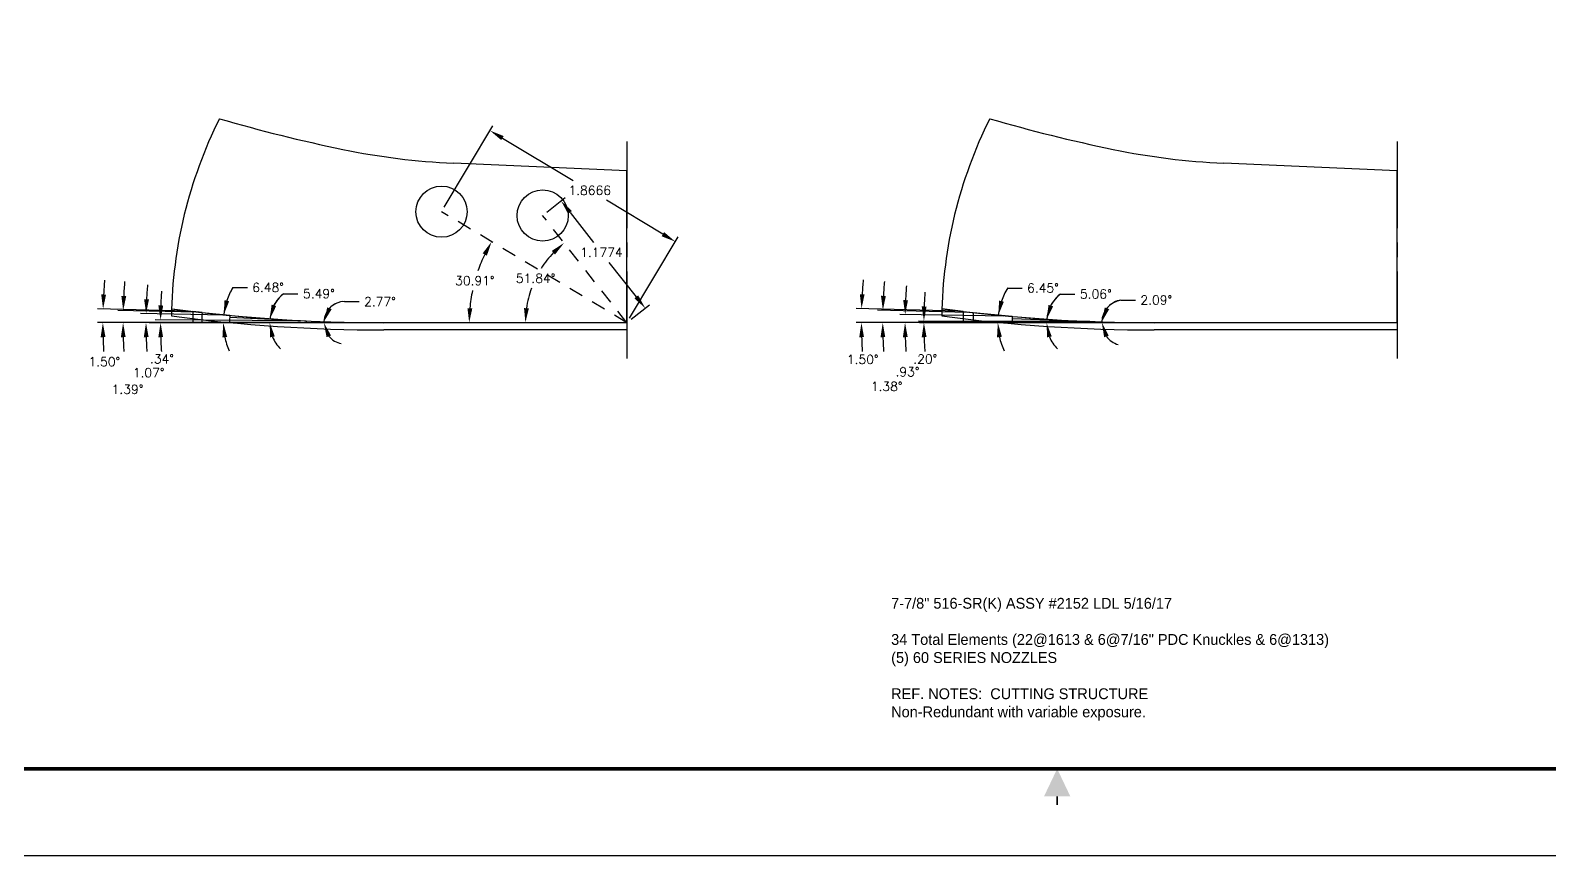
# Model space of a CAD drawing. Extents: x 86.1 to 137.7, y 40.9 to 65.7.
# Drawn here: x 110.26 to 123.39, y 40.86 to 47.99 of the extents above; entities that cross this region are included whole.
import ezdxf
from ezdxf.enums import TextEntityAlignment as Align

# ---------------------------------------------------------------- set-up
doc = ezdxf.new("R2010")
doc.units = 0
doc.header["$MEASUREMENT"] = 0
doc.header["$PDMODE"] = 3
doc.linetypes.add('CENTER2', pattern=[1.125, 0.75, -0.125, 0.125, -0.125])
doc.linetypes.add('HIDDEN2', pattern=[0.1875, 0.125, -0.0625])
doc.layers.get('0').update_dxf_attribs({"linetype": 'CONTINUOUS'})
doc.layers.get('Defpoints').update_dxf_attribs({"color": 10, "linetype": 'CONTINUOUS'})
doc.layers.add('Backups', color=7, linetype='CONTINUOUS', true_color=0xa88f73)
for name, color, linetype in [('CLine', 5, 'CENTER2'), ('Dim', 132, 'CONTINUOUS'), ('Text', 3, 'CONTINUOUS'), ('Title Block', 7, 'CONTINUOUS')]:
    doc.layers.add(name, color=color, linetype=linetype)
doc.styles.add('RomanS', font='romans')
doc.dimstyles.get("Standard").update_dxf_attribs({"dimtxt": 0.078125, "dimasz": 0.125, "dimexe": 0.046875, "dimexo": 0.046875, "dimgap": 0.046875, "dimtad": 0, "dimtih": 1, "dimtoh": 1, "dimdec": 4, "dimzin": 4, "dimdsep": 46, "dimtxsty": 'RomanS', "dimcen": 0.09375, "dimclre": 9, "dimazin": 1, "dimtfac": 1, "dimtdec": 4, "dimtofl": 0, "dimtmove": 0, "dimatfit": 1, "dimfxl": 1, "dimtolj": 1, "dimtzin": 0, "dimarcsym": 0})

# ---------------------------------------------------------------- blocks, each defined once
blk = doc.blocks.new('COT_cblock')
at = {"layer": 'Title Block', "color": 8}
blk.add_lwpolyline([(0, 0), (22, 0), (22, 17), (0, 17)], close=True, dxfattribs=at)
at = {"layer": 'Title Block', "const_width": 0.03}
blk.add_lwpolyline([(21.38, 16.25), (0.62, 16.25), (0.62, 0.75), (21.38, 0.75)], close=True, dxfattribs=at)
at = {"layer": 'Title Block', "const_width": 0.015}
blk.add_lwpolyline([(11, 0.438), (11, 0.513)], dxfattribs=at)
at = {"layer": 'Title Block'}
blk.add_solid([(10.887, 0.513), (11.113, 0.513), (11, 0.75)], dxfattribs=at)
at = {"layer": 'Title Block', "color": 1, "style": 'RomanS', "flags": 8}
for tag, p in [('FNAME', (0.37, 3.75)), ('REVDATE', (0.37, 2.25)), ('USER', (0.37, 0.75))]:
    blk.add_attdef(tag, text='', height=0.047, rotation=90, dxfattribs=at).set_placement(p, align=Align.BOTTOM_LEFT)
at = {"layer": 'Title Block', "color": 3, "style": 'RomanS', "flags": 8}
for tag, height, p in [('DRAWN', 0.11, (16.95, 1.984)), ('TITL1', 0.125, (19.587, 1.684)), ('TITL2', 0.094, (19.587, 1.514)), ('TITL3', 0.094, (19.587, 1.374))]:
    blk.add_attdef(tag, text='', height=height, dxfattribs=at).set_placement(p, align=Align.MIDDLE_CENTER)
for tag, p in [('DDATE', (16.606, 1.672)), ('CHECK', (16.606, 1.406)), ('MATRL', (16.606, 1.149)), ('PDATE', (16.606, 0.883)), ('SCALE', (18.146, 0.855)), ('SHEET', (20.255, 0.855))]:
    blk.add_attdef(tag, text='', height=0.094, dxfattribs=at).set_placement(p, align=Align.MIDDLE_LEFT)
for tag, p in [('FSCM#', (18.587, 1.121)), ('DWG#', (20.06, 1.121)), ('REV#', (21.22, 1.121))]:
    blk.add_attdef(tag, text='', height=0.094, dxfattribs=at).set_placement(p, align=Align.TOP_CENTER)
blk = doc.blocks.new('*D42')
at = {"layer": 'Defpoints', "color": 0, "linetype": 'ByBlock', "transparency": 16777216}
for p in [(117.945, 45.468), (118.744, 45.503), (119.463, 45.477), (119.52, 45.47), (119.973, 45.468)]:
    blk.add_point(p, dxfattribs=at)
at = {"layer": 'Dim', "color": 0, "linetype": 'ByBlock', "lineweight": -2, "transparency": 16777216}
blk.add_line((119.685, 45.663), (119.81, 45.663), dxfattribs=at)
at = {"layer": 'Dim', "color": 9, "linetype": 'ByBlock', "lineweight": -2, "transparency": 16777216}
blk.add_line((119.51, 45.475), (119.567, 45.473), dxfattribs=at)
at = {"layer": 'Dim', "color": 0, "linetype": 'ByBlock', "lineweight": -2, "transparency": 16777216}
for start, end in [(99.5341, 177.9054), (104.2405, 141.073), (216.8325, 253.6649)]:
    blk.add_arc((119.718, 45.468), 0.198, start, end, dxfattribs=at)
at = {"layer": 'Dim', "color": 0, "linetype": 'ByBlock', "transparency": 16777216}
for points in [[(119.584, 45.585), (119.545, 45.599), (119.52, 45.475)], [(119.54, 45.342), (119.58, 45.356), (119.52, 45.468)]]:
    blk.add_solid(points, dxfattribs=at)
at = {"layer": 'Dim', "color": 0, "linetype": 'ByBlock', "transparency": 16777216, "insert": (119.991, 45.663), "char_height": 0.0781, "attachment_point": 5, "style": 'RomanS'}
blk.add_mtext('\\A1;2.09°', dxfattribs=at)
blk = doc.blocks.new('*D43')
at = {"layer": 'Defpoints', "color": 0, "linetype": 'ByBlock', "transparency": 16777216}
for p in [(117.945, 45.468), (118.408, 45.552), (118.744, 45.522), (119.042, 45.477), (119.973, 45.468)]:
    blk.add_point(p, dxfattribs=at)
at = {"layer": 'Dim', "color": 0, "linetype": 'ByBlock', "lineweight": -2, "transparency": 16777216}
blk.add_line((119.162, 45.715), (119.287, 45.715), dxfattribs=at)
at = {"layer": 'Dim', "color": 9, "linetype": 'ByBlock', "lineweight": -2, "transparency": 16777216}
blk.add_line((118.791, 45.518), (119.09, 45.491), dxfattribs=at)
at = {"layer": 'Dim', "color": 0, "linetype": 'ByBlock', "lineweight": -2, "transparency": 16777216}
for start, end in [(128.2001, 174.9423), (129.1821, 152.0622), (202.8801, 225.7603)]:
    blk.add_arc((119.357, 45.468), 0.315, start, end, dxfattribs=at)
at = {"layer": 'Dim', "color": 0, "linetype": 'ByBlock', "transparency": 16777216}
for points in [[(119.099, 45.609), (119.059, 45.621), (119.043, 45.495)], [(119.047, 45.341), (119.087, 45.349), (119.042, 45.468)]]:
    blk.add_solid(points, dxfattribs=at)
at = {"layer": 'Dim', "color": 0, "linetype": 'ByBlock', "transparency": 16777216, "insert": (119.468, 45.715), "char_height": 0.0781, "attachment_point": 5, "style": 'RomanS'}
blk.add_mtext('\\A1;5.06°', dxfattribs=at)
blk = doc.blocks.new('*D44')
at = {"layer": 'Defpoints', "color": 0, "linetype": 'ByBlock', "transparency": 16777216}
for p in [(117.945, 45.468), (118.322, 45.565), (118.408, 45.556), (118.622, 45.489), (119.973, 45.468)]:
    blk.add_point(p, dxfattribs=at)
at = {"layer": 'Dim', "color": 0, "linetype": 'ByBlock', "lineweight": -2, "transparency": 16777216}
blk.add_line((118.707, 45.767), (118.832, 45.767), dxfattribs=at)
at = {"layer": 'Dim', "color": 9, "linetype": 'ByBlock', "lineweight": -2, "transparency": 16777216}
blk.add_line((118.455, 45.55), (118.671, 45.526), dxfattribs=at)
at = {"layer": 'Dim', "color": 0, "linetype": 'ByBlock', "lineweight": -2, "transparency": 16777216}
for start, end in [(148.0772, 173.5545), (148.2352, 160.8948), (192.6597, 205.3193)]:
    blk.add_arc((119.188, 45.468), 0.567, start, end, dxfattribs=at)
at = {"layer": 'Dim', "color": 0, "linetype": 'ByBlock', "transparency": 16777216}
for points in [[(118.673, 45.649), (118.632, 45.658), (118.625, 45.531)], [(118.614, 45.341), (118.656, 45.346), (118.621, 45.468)]]:
    blk.add_solid(points, dxfattribs=at)
at = {"layer": 'Dim', "color": 0, "linetype": 'ByBlock', "transparency": 16777216, "insert": (119.011, 45.767), "char_height": 0.0781, "attachment_point": 5, "style": 'RomanS'}
blk.add_mtext('\\A1;6.45°', dxfattribs=at)
blk = doc.blocks.new('*D45')
at = {"layer": 'Defpoints', "color": 0, "linetype": 'ByBlock', "transparency": 16777216}
for p in [(111.286, 45.468), (111.663, 45.565), (111.741, 45.557), (111.926, 45.49), (113.313, 45.468)]:
    blk.add_point(p, dxfattribs=at)
at = {"layer": 'Dim', "color": 0, "linetype": 'ByBlock', "lineweight": -2, "transparency": 16777216}
blk.add_line((112.009, 45.772), (112.134, 45.772), dxfattribs=at)
at = {"layer": 'Dim', "color": 9, "linetype": 'ByBlock', "lineweight": -2, "transparency": 16777216}
blk.add_line((111.788, 45.551), (111.976, 45.53), dxfattribs=at)
at = {"layer": 'Dim', "color": 0, "linetype": 'ByBlock', "lineweight": -2, "transparency": 16777216}
for start, end in [(149.4565, 173.5233), (149.5896, 161.5564), (191.9668, 203.9337)]:
    blk.add_arc((112.525, 45.468), 0.6, start, end, dxfattribs=at)
at = {"layer": 'Dim', "color": 0, "linetype": 'ByBlock', "transparency": 16777216}
for points in [[(111.976, 45.653), (111.936, 45.662), (111.929, 45.535)], [(111.918, 45.341), (111.959, 45.345), (111.925, 45.468)]]:
    blk.add_solid(points, dxfattribs=at)
at = {"layer": 'Dim', "color": 0, "linetype": 'ByBlock', "transparency": 16777216, "insert": (112.312, 45.772), "char_height": 0.0781, "attachment_point": 5, "style": 'RomanS'}
blk.add_mtext('\\A1;6.48°', dxfattribs=at)
blk = doc.blocks.new('*D46')
at = {"layer": 'Defpoints', "color": 0, "linetype": 'ByBlock', "transparency": 16777216}
for p in [(111.286, 45.468), (111.741, 45.554), (111.981, 45.531), (112.326, 45.478), (113.313, 45.468)]:
    blk.add_point(p, dxfattribs=at)
at = {"layer": 'Dim', "color": 0, "linetype": 'ByBlock', "lineweight": -2, "transparency": 16777216}
blk.add_line((112.446, 45.718), (112.571, 45.718), dxfattribs=at)
at = {"layer": 'Dim', "color": 9, "linetype": 'ByBlock', "lineweight": -2, "transparency": 16777216}
blk.add_line((112.027, 45.527), (112.374, 45.494), dxfattribs=at)
at = {"layer": 'Dim', "color": 0, "linetype": 'ByBlock', "lineweight": -2, "transparency": 16777216}
for start, end in [(128.506, 174.5125), (129.4421, 151.9773), (202.5352, 225.0704)]:
    blk.add_arc((112.646, 45.468), 0.32, start, end, dxfattribs=at)
at = {"layer": 'Dim', "color": 0, "linetype": 'ByBlock', "transparency": 16777216}
for points in [[(112.383, 45.612), (112.343, 45.624), (112.327, 45.498)], [(112.33, 45.341), (112.371, 45.349), (112.326, 45.468)]]:
    blk.add_solid(points, dxfattribs=at)
at = {"layer": 'Dim', "color": 0, "linetype": 'ByBlock', "transparency": 16777216, "insert": (112.752, 45.718), "char_height": 0.0781, "attachment_point": 5, "style": 'RomanS'}
blk.add_mtext('\\A1;5.49°', dxfattribs=at)
blk = doc.blocks.new('*D47')
at = {"layer": 'Defpoints', "color": 0, "linetype": 'ByBlock', "transparency": 16777216}
for p in [(111.286, 45.468), (111.98, 45.516), (112.641, 45.484), (112.794, 45.471), (113.313, 45.468)]:
    blk.add_point(p, dxfattribs=at)
at = {"layer": 'Dim', "color": 0, "linetype": 'ByBlock', "lineweight": -2, "transparency": 16777216}
blk.add_line((112.974, 45.65), (113.099, 45.65), dxfattribs=at)
at = {"layer": 'Dim', "color": 9, "linetype": 'ByBlock', "lineweight": -2, "transparency": 16777216}
blk.add_line((112.687, 45.482), (112.841, 45.474), dxfattribs=at)
at = {"layer": 'Dim', "color": 0, "linetype": 'ByBlock', "lineweight": -2, "transparency": 16777216}
for start, end in [(90.7967, 177.2327), (97.143, 137.1878), (220.0448, 260.0897)]:
    blk.add_arc((112.977, 45.468), 0.183, start, end, dxfattribs=at)
at = {"layer": 'Dim', "color": 0, "linetype": 'ByBlock', "transparency": 16777216}
for points in [[(112.862, 45.584), (112.824, 45.6), (112.795, 45.476)], [(112.818, 45.343), (112.857, 45.357), (112.794, 45.468)]]:
    blk.add_solid(points, dxfattribs=at)
at = {"layer": 'Dim', "color": 0, "linetype": 'ByBlock', "transparency": 16777216, "insert": (113.28, 45.65), "char_height": 0.0781, "attachment_point": 5, "style": 'RomanS'}
blk.add_mtext('\\A1;2.77°', dxfattribs=at)
blk = doc.blocks.new('*D56')
at = {"layer": 'Defpoints', "color": 0, "linetype": 'ByBlock', "transparency": 16777216}
for p in [(117.982, 45.477), (119.463, 45.477), (119.463, 45.468), (122.073, 45.468)]:
    blk.add_point(p, dxfattribs=at)
at = {"layer": 'Dim', "color": 9, "linetype": 'ByBlock', "lineweight": -2, "transparency": 16777216}
for p, q in [((119.417, 45.477), (117.935, 45.482)), ((119.417, 45.468), (117.935, 45.468))]:
    blk.add_line(p, q, dxfattribs=at)
at = {"layer": 'Dim', "color": 0, "linetype": 'ByBlock', "lineweight": -2, "transparency": 16777216}
for start, end in [(176.294, 178.0448), (181.7507, 183.5015)]:
    blk.add_arc((122.073, 45.468), 4.091, start, end, dxfattribs=at)
at = {"layer": 'Dim', "color": 0, "linetype": 'ByBlock', "transparency": 16777216}
for points in [[(118.005, 45.607), (117.963, 45.608), (117.982, 45.482)], [(117.963, 45.342), (118.005, 45.343), (117.982, 45.468)]]:
    blk.add_solid(points, dxfattribs=at)
at = {"layer": 'Dim', "color": 0, "linetype": 'ByBlock', "transparency": 16777216, "insert": (117.994, 45.154), "char_height": 0.0781, "attachment_point": 5, "style": 'RomanS'}
blk.add_mtext('\\A1;.20°', dxfattribs=at)
blk = doc.blocks.new('*D57')
at = {"layer": 'Defpoints', "color": 0, "linetype": 'ByBlock', "transparency": 16777216}
for p in [(117.819, 45.514), (118.744, 45.522), (118.744, 45.468), (122.073, 45.468)]:
    blk.add_point(p, dxfattribs=at)
at = {"layer": 'Dim', "color": 9, "linetype": 'ByBlock', "lineweight": -2, "transparency": 16777216}
for p, q in [((118.697, 45.468), (117.772, 45.468)), ((118.697, 45.523), (117.773, 45.538))]:
    blk.add_line(p, q, dxfattribs=at)
at = {"layer": 'Dim', "color": 0, "linetype": 'ByBlock', "lineweight": -2, "transparency": 16777216}
for start, end in [(175.6985, 177.3823), (181.6838, 183.3675)]:
    blk.add_arc((122.073, 45.468), 4.254, start, end, dxfattribs=at)
at = {"layer": 'Dim', "color": 0, "linetype": 'ByBlock', "transparency": 16777216}
for points in [[(117.844, 45.661), (117.803, 45.663), (117.82, 45.537)], [(117.8, 45.342), (117.842, 45.343), (117.819, 45.468)]]:
    blk.add_solid(points, dxfattribs=at)
at = {"layer": 'Dim', "color": 0, "linetype": 'ByBlock', "transparency": 16777216, "insert": (117.84, 45.043), "char_height": 0.0781, "attachment_point": 5, "style": 'RomanS'}
blk.add_mtext('\\A1;.93°', dxfattribs=at)
blk = doc.blocks.new('*D58')
at = {"layer": 'Defpoints', "color": 0, "linetype": 'ByBlock', "transparency": 16777216}
for p in [(117.626, 45.539), (118.407, 45.468), (118.408, 45.556), (122.073, 45.468)]:
    blk.add_point(p, dxfattribs=at)
at = {"layer": 'Dim', "color": 9, "linetype": 'ByBlock', "lineweight": -2, "transparency": 16777216}
for p, q in [((118.361, 45.557), (117.58, 45.576)), ((118.36, 45.468), (117.579, 45.468))]:
    blk.add_line(p, q, dxfattribs=at)
at = {"layer": 'Dim', "color": 0, "linetype": 'ByBlock', "lineweight": -2, "transparency": 16777216}
for start, end in [(175.4018, 177.0123), (181.6105, 183.221)]:
    blk.add_arc((122.073, 45.468), 4.447, start, end, dxfattribs=at)
at = {"layer": 'Dim', "color": 0, "linetype": 'ByBlock', "transparency": 16777216}
for points in [[(117.653, 45.699), (117.611, 45.7), (117.627, 45.574)], [(117.607, 45.342), (117.648, 45.343), (117.626, 45.468)]]:
    blk.add_solid(points, dxfattribs=at)
at = {"layer": 'Dim', "color": 0, "linetype": 'ByBlock', "transparency": 16777216, "insert": (117.66, 44.917), "char_height": 0.0781, "attachment_point": 5, "style": 'RomanS'}
blk.add_mtext('\\A1;1.38°', dxfattribs=at)
blk = doc.blocks.new('*D59')
at = {"layer": 'Defpoints', "color": 0, "linetype": 'ByBlock', "transparency": 16777216}
for p in [(117.443, 45.548), (118.321, 45.468), (118.322, 45.566), (122.073, 45.468)]:
    blk.add_point(p, dxfattribs=at)
at = {"layer": 'Dim', "color": 9, "linetype": 'ByBlock', "lineweight": -2, "transparency": 16777216}
for p, q in [((118.275, 45.567), (117.397, 45.59)), ((118.274, 45.468), (117.395, 45.468))]:
    blk.add_line(p, q, dxfattribs=at)
at = {"layer": 'Dim', "color": 0, "linetype": 'ByBlock', "lineweight": -2, "transparency": 16777216}
for start, end in [(175.4083, 176.9548), (181.5466, 183.0932)]:
    blk.add_arc((122.073, 45.468), 4.631, start, end, dxfattribs=at)
at = {"layer": 'Dim', "color": 0, "linetype": 'ByBlock', "transparency": 16777216}
for points in [[(117.469, 45.713), (117.428, 45.714), (117.443, 45.589)], [(117.423, 45.342), (117.464, 45.343), (117.442, 45.468)]]:
    blk.add_solid(points, dxfattribs=at)
at = {"layer": 'Dim', "color": 0, "linetype": 'ByBlock', "transparency": 16777216, "insert": (117.453, 45.15), "char_height": 0.0781, "attachment_point": 5, "style": 'RomanS'}
blk.add_mtext('\\A1;1.50°', dxfattribs=at)
blk = doc.blocks.new('*D60')
at = {"layer": 'Defpoints', "color": 0, "linetype": 'ByBlock', "transparency": 16777216}
for p in [(111.383, 45.483), (112.641, 45.484), (112.641, 45.468), (115.413, 45.468)]:
    blk.add_point(p, dxfattribs=at)
at = {"layer": 'Dim', "color": 9, "linetype": 'ByBlock', "lineweight": -2, "transparency": 16777216}
for p, q in [((112.594, 45.484), (111.336, 45.491)), ((112.594, 45.468), (111.336, 45.468))]:
    blk.add_line(p, q, dxfattribs=at)
at = {"layer": 'Dim', "color": 0, "linetype": 'ByBlock', "lineweight": -2, "transparency": 16777216}
for start, end in [(176.1105, 177.8873), (181.7768, 183.5536)]:
    blk.add_arc((115.413, 45.468), 4.031, start, end, dxfattribs=at)
at = {"layer": 'Dim', "color": 0, "linetype": 'ByBlock', "transparency": 16777216}
for points in [[(111.406, 45.616), (111.364, 45.617), (111.383, 45.491)], [(111.364, 45.342), (111.405, 45.343), (111.383, 45.468)]]:
    blk.add_solid(points, dxfattribs=at)
at = {"layer": 'Dim', "color": 0, "linetype": 'ByBlock', "transparency": 16777216, "insert": (111.395, 45.155), "char_height": 0.0781, "attachment_point": 5, "style": 'RomanS'}
blk.add_mtext('\\A1;.34°', dxfattribs=at)
blk = doc.blocks.new('*D61')
at = {"layer": 'Defpoints', "color": 0, "linetype": 'ByBlock', "transparency": 16777216}
for p in [(111.258, 45.519), (111.98, 45.468), (111.981, 45.531), (115.413, 45.468)]:
    blk.add_point(p, dxfattribs=at)
at = {"layer": 'Dim', "color": 9, "linetype": 'ByBlock', "lineweight": -2, "transparency": 16777216}
for p, q in [((111.933, 45.468), (111.21, 45.468)), ((111.934, 45.532), (111.211, 45.546))]:
    blk.add_line(p, q, dxfattribs=at)
at = {"layer": 'Dim', "color": 0, "linetype": 'ByBlock', "lineweight": -2, "transparency": 16777216}
for start, end in [(175.4875, 177.2107), (181.7233, 183.4466)]:
    blk.add_arc((115.413, 45.468), 4.156, start, end, dxfattribs=at)
at = {"layer": 'Dim', "color": 0, "linetype": 'ByBlock', "transparency": 16777216}
for points in [[(111.283, 45.669), (111.241, 45.671), (111.258, 45.545)], [(111.238, 45.342), (111.28, 45.343), (111.257, 45.468)]]:
    blk.add_solid(points, dxfattribs=at)
at = {"layer": 'Dim', "color": 0, "linetype": 'ByBlock', "transparency": 16777216, "insert": (111.28, 45.036), "char_height": 0.0781, "attachment_point": 5, "style": 'RomanS'}
blk.add_mtext('\\A1;1.07°', dxfattribs=at)
blk = doc.blocks.new('*D62')
at = {"layer": 'Defpoints', "color": 0, "linetype": 'ByBlock', "transparency": 16777216}
for p in [(111.059, 45.538), (111.74, 45.468), (111.741, 45.557), (115.413, 45.468)]:
    blk.add_point(p, dxfattribs=at)
at = {"layer": 'Dim', "color": 9, "linetype": 'ByBlock', "lineweight": -2, "transparency": 16777216}
for p, q in [((111.694, 45.558), (111.013, 45.574)), ((111.693, 45.468), (111.012, 45.468))]:
    blk.add_line(p, q, dxfattribs=at)
at = {"layer": 'Dim', "color": 0, "linetype": 'ByBlock', "lineweight": -2, "transparency": 16777216}
for start, end in [(175.3231, 176.9677), (181.6446, 183.2893)]:
    blk.add_arc((115.413, 45.468), 4.355, start, end, dxfattribs=at)
at = {"layer": 'Dim', "color": 0, "linetype": 'ByBlock', "transparency": 16777216}
for points in [[(111.086, 45.697), (111.044, 45.699), (111.06, 45.573)], [(111.04, 45.342), (111.081, 45.343), (111.059, 45.468)]]:
    blk.add_solid(points, dxfattribs=at)
at = {"layer": 'Dim', "color": 0, "linetype": 'ByBlock', "transparency": 16777216, "insert": (111.097, 44.892), "char_height": 0.0781, "attachment_point": 5, "style": 'RomanS'}
blk.add_mtext('\\A1;1.39°', dxfattribs=at)
blk = doc.blocks.new('*D63')
at = {"layer": 'Defpoints', "color": 0, "linetype": 'ByBlock', "transparency": 16777216}
for p in [(110.885, 45.547), (111.661, 45.468), (111.663, 45.566), (115.413, 45.468)]:
    blk.add_point(p, dxfattribs=at)
at = {"layer": 'Dim', "color": 9, "linetype": 'ByBlock', "lineweight": -2, "transparency": 16777216}
for p, q in [((111.616, 45.567), (110.839, 45.587)), ((111.614, 45.468), (110.837, 45.468))]:
    blk.add_line(p, q, dxfattribs=at)
at = {"layer": 'Dim', "color": 0, "linetype": 'ByBlock', "lineweight": -2, "transparency": 16777216}
for start, end in [(175.3387, 176.9201), (181.5813, 183.1627)]:
    blk.add_arc((115.413, 45.468), 4.529, start, end, dxfattribs=at)
at = {"layer": 'Dim', "color": 0, "linetype": 'ByBlock', "transparency": 16777216}
for points in [[(110.912, 45.71), (110.87, 45.712), (110.886, 45.586)], [(110.865, 45.342), (110.907, 45.343), (110.884, 45.468)]]:
    blk.add_solid(points, dxfattribs=at)
at = {"layer": 'Dim', "color": 0, "linetype": 'ByBlock', "transparency": 16777216, "insert": (110.897, 45.13), "char_height": 0.0781, "attachment_point": 5, "style": 'RomanS'}
blk.add_mtext('\\A1;1.50°', dxfattribs=at)
blk = doc.blocks.new('*D137')
at = {"layer": 'Backups', "color": 0, "linetype": 'ByBlock', "lineweight": -2, "transparency": 16777216}
for start, end in [(136.3386, 147.6446), (160.1802, 171.8214)]:
    blk.add_arc((115.413, 45.468), 0.876, start, end, dxfattribs=at)
at = {"layer": 'Backups', "color": 0, "linetype": 'ByBlock', "transparency": 16777216}
for points in [[(114.765, 46.088), (114.793, 46.057), (114.872, 46.157)], [(114.567, 45.591), (114.525, 45.594), (114.537, 45.468)]]:
    blk.add_solid(points, dxfattribs=at)
at = {"layer": 'Defpoints', "color": 0, "linetype": 'ByBlock', "transparency": 16777216}
for p in [(114.686, 46.393), (114.692, 45.965), (113.313, 45.468), (115.413, 45.468), (115.413, 45.468)]:
    blk.add_point(p, dxfattribs=at)
at = {"layer": 'Backups', "color": 0, "linetype": 'ByBlock', "transparency": 16777216, "insert": (114.625, 45.851), "char_height": 0.0781, "attachment_point": 5, "style": 'RomanS'}
blk.add_mtext('\\A1;51.84°', dxfattribs=at)
blk = doc.blocks.new('*D138')
at = {"layer": 'Backups', "color": 0, "linetype": 'ByBlock', "lineweight": -2, "transparency": 16777216}
for start, end in [(154.3489, 160.7578), (168.2641, 174.7411)]:
    blk.add_arc((115.413, 45.468), 1.362, start, end, dxfattribs=at)
at = {"layer": 'Backups', "color": 0, "linetype": 'ByBlock', "transparency": 16777216}
for points in [[(114.167, 46.067), (114.204, 46.047), (114.245, 46.167)], [(114.078, 45.591), (114.036, 45.593), (114.051, 45.468)]]:
    blk.add_solid(points, dxfattribs=at)
at = {"layer": 'Defpoints', "color": 0, "linetype": 'ByBlock', "transparency": 16777216}
for p in [(113.812, 46.426), (114.138, 45.947), (113.313, 45.468), (115.413, 45.468), (115.413, 45.468)]:
    blk.add_point(p, dxfattribs=at)
at = {"layer": 'Backups', "color": 0, "linetype": 'ByBlock', "transparency": 16777216, "insert": (114.1, 45.831), "char_height": 0.0781, "attachment_point": 5, "style": 'RomanS'}
blk.add_mtext('\\A1;30.91°', dxfattribs=at)
blk = doc.blocks.new('*D139')
at = {"layer": 'Backups', "color": 9, "linetype": 'ByBlock', "lineweight": -2, "transparency": 16777216}
for p, q in [((114.723, 46.422), (114.882, 46.548)), ((115.45, 45.497), (115.61, 45.622))]:
    blk.add_line(p, q, dxfattribs=at)
at = {"layer": 'Backups', "color": 0, "linetype": 'ByBlock', "lineweight": -2, "transparency": 16777216}
for p, q in [((114.923, 46.42), (115.127, 46.161)), ((115.496, 45.691), (115.262, 45.989))]:
    blk.add_line(p, q, dxfattribs=at)
at = {"layer": 'Backups', "color": 0, "linetype": 'ByBlock', "transparency": 16777216}
for points in [[(114.939, 46.433), (114.906, 46.408), (114.846, 46.519)], [(115.512, 45.704), (115.479, 45.678), (115.573, 45.593)]]:
    blk.add_solid(points, dxfattribs=at)
at = {"layer": 'Defpoints', "color": 0, "linetype": 'ByBlock', "transparency": 16777216}
for p in [(114.846, 46.519), (114.686, 46.393), (115.413, 45.468)]:
    blk.add_point(p, dxfattribs=at)
at = {"layer": 'Backups', "color": 0, "linetype": 'ByBlock', "transparency": 16777216, "insert": (115.194, 46.075), "char_height": 0.0781, "attachment_point": 5, "style": 'RomanS'}
blk.add_mtext('\\A1;1.1774', dxfattribs=at)
blk = doc.blocks.new('*D140')
at = {"layer": 'Backups', "color": 9, "linetype": 'ByBlock', "lineweight": -2, "transparency": 16777216}
for p, q in [((113.836, 46.467), (114.255, 47.167)), ((115.438, 45.508), (115.857, 46.208))]:
    blk.add_line(p, q, dxfattribs=at)
at = {"layer": 'Backups', "color": 0, "linetype": 'ByBlock', "lineweight": -2, "transparency": 16777216}
for p, q in [((114.339, 47.063), (114.95, 46.697)), ((115.726, 46.232), (115.237, 46.525))]:
    blk.add_line(p, q, dxfattribs=at)
at = {"layer": 'Backups', "color": 0, "linetype": 'ByBlock', "transparency": 16777216}
for points in [[(114.349, 47.08), (114.328, 47.045), (114.231, 47.127)], [(115.736, 46.25), (115.715, 46.214), (115.833, 46.168)]]:
    blk.add_solid(points, dxfattribs=at)
at = {"layer": 'Defpoints', "color": 0, "linetype": 'ByBlock', "transparency": 16777216}
for p in [(114.231, 47.127), (113.812, 46.426), (115.413, 45.468)]:
    blk.add_point(p, dxfattribs=at)
at = {"layer": 'Backups', "color": 0, "linetype": 'ByBlock', "transparency": 16777216, "insert": (115.093, 46.611), "char_height": 0.0781, "attachment_point": 5, "style": 'RomanS'}
blk.add_mtext('\\A1;1.8666', dxfattribs=at)

msp = doc.modelspace()

# ---------------------------------------------------------------- linework, layer by layer
at = {"linetype": 'ByBlock'}
for p, q in [((115.4135, 46.78009), (113.91492, 46.84552)), ((115.4135, 45.46759), (115.4135, 46.78009)), ((122.07288, 46.78009), (120.57431, 46.84552)), ((122.07288, 45.46759), (122.07288, 46.78009)), ((115.4135, 45.46759), (115.4135, 45.40509)), ((122.07288, 45.46759), (122.07288, 45.40509)), ((115.4135, 45.40509), (113.3135, 45.40509)), ((122.07288, 45.40509), (119.97288, 45.40509))]:
    msp.add_line(p, q, dxfattribs=at)
for centre, radius, start, end in [((115.4135, 45.46759), 3.9375, 153.413653, 179.147958), ((115.80031, 60.6733), 14, 253.791108, 258.29), ((122.07288, 45.46759), 3.9375, 153.413653, 179.147958), ((122.45969, 60.6733), 14, 253.791108, 258.29), ((114.17664, 52.83981), 6, 258.29, 267.5), ((120.83603, 52.83981), 6, 258.29, 267.5), ((113.3135, 59.40509), 14, 262.459966, 270), ((119.97288, 59.40509), 14, 262.459966, 270)]:
    msp.add_arc(centre, radius, start, end, dxfattribs=at)
at = {"layer": 'Backups', "linetype": 'HIDDEN2'}
for q in [(113.812, 46.42644), (114.68603, 46.39336)]:
    msp.add_line((115.4135, 45.46759), q, dxfattribs=at)
at = {"layer": 'Backups', "linetype": 'ByBlock'}
for centre in [(113.812, 46.42644), (114.68603, 46.39336)]:
    msp.add_circle(centre, 0.221, dxfattribs=at)
at = {"layer": 'CLine'}
for p, q in [((115.4135, 47.03442), (115.4135, 45.15942)), ((122.07288, 47.03442), (122.07288, 45.15942))]:
    msp.add_line(p, q, dxfattribs=at)
at = {"layer": 'Defpoints', "linetype": 'ByBlock'}
for p, q in [((113.3135, 45.46759), (111.28578, 45.46759)), ((115.4135, 45.46759), (113.3135, 45.46759)), ((119.97288, 45.46759), (117.94517, 45.46759)), ((122.07288, 45.46759), (119.97288, 45.46759))]:
    msp.add_line(p, q, dxfattribs=at)
for centre in [(113.3135, 59.40509), (119.97288, 59.40509)]:
    msp.add_arc(centre, 13.9375, 262.459966, 270, dxfattribs=at)
at = {"layer": 'Dim', "linetype": 'ByBlock'}
for p, q in [((111.47783, 45.58775), (111.66251, 45.56572)), ((118.3219, 45.56572), (118.13722, 45.58775)), ((111.74135, 45.55654), (111.6625, 45.56549)), ((111.7413, 45.55446), (111.98068, 45.53146)), ((111.98043, 45.51575), (112.64059, 45.48384)), ((118.32189, 45.56544), (118.40828, 45.55568)), ((118.74418, 45.52185), (118.40818, 45.55159)), ((118.74393, 45.50322), (119.46348, 45.4769))]:
    msp.add_line(p, q, dxfattribs=at)
for centre, radius, start in [((115.4135, 45.46759), 3.75227, 178.501414), ((115.4135, 45.46759), 3.67323, 178.612355), ((115.4135, 45.46759), 3.43341, 178.934037), ((115.4135, 45.46759), 2.77296, 179.66416), ((122.07288, 45.46759), 3.75227, 178.501414), ((122.07288, 45.46759), 3.66566, 178.622855), ((122.07288, 45.46759), 3.32915, 179.066026), ((122.07288, 45.46759), 2.60942, 179.795529)]:
    msp.add_arc(centre, radius, start, 180, dxfattribs=at)

# ---------------------------------------------------------------- block references
msp.add_blockref('COT_cblock', (108.13411, 40.86395))

# ---------------------------------------------------------------- texts
at = {"layer": 'Text', "insert": (117.69882, 43.09051), "char_height": 0.09375, "width": 7.631996, "attachment_point": 1}
msp.add_mtext('\\A1;7-7/8" 516-SR(K) ASSY #2152 LDL 5/16/17\\P\\P34 Total Elements (22@1613 & 6@7/16" PDC Knuckles & 6@1313)\\P(5) 60 SERIES NOZZLES\\P\\PREF. NOTES:  CUTTING STRUCTURE\\PNon-Redundant with variable exposure.  ', dxfattribs=at)

# ---------------------------------------------------------------- dimensions: what is measured, and where the dimension line sits
at = {"layer": 'Backups', "linetype": 'ByBlock'}
for base, p2, angle, picture, middle in [((114.23127, 47.12672), (113.812, 46.42644), 149.09, '*D140', (115.09332, 46.61058)), ((114.84555, 46.51871), (114.68603, 46.39336), 128.16, '*D139', (115.19442, 46.07475))]:
    dim = msp.add_linear_dim(base=base, p1=(115.4135, 45.46759), p2=p2, angle=angle, dimstyle='Standard', dxfattribs=at)
    dim.commit()
    dim.dimension.update_dxf_attribs({"geometry": picture, "text_midpoint": middle, "dimtype": 161})
for base, line2, picture, middle in [((114.13832, 45.94706), ((115.4135, 45.46759), (113.812, 46.42644)), '*D138', (114.10041, 45.83063)), ((114.69172, 45.96476), ((115.4135, 45.46759), (114.68603, 46.39336)), '*D137', (114.62522, 45.85069))]:
    dim = msp.add_angular_dim_2l(base=base, line1=((115.4135, 45.46759), (113.3135, 45.46759)), line2=line2, dimstyle='Standard', dxfattribs=at)
    dim.commit()
    dim.dimension.update_dxf_attribs({"geometry": picture, "text_midpoint": middle})
at = {"layer": 'Dim', "linetype": 'ByBlock'}
for base, center, p1, p2, picture, middle in [((117.4426, 45.54833), (122.07288, 45.46759), (118.3219, 45.56572), (118.32061, 45.46759), '*D59', (117.45277, 45.15045)), ((110.88499, 45.54656), (115.4135, 45.46759), (111.66251, 45.56572), (111.66123, 45.46759), '*D63', (110.89693, 45.12966)), ((111.05918, 45.5379), (115.4135, 45.46759), (111.74135, 45.55654), (111.74027, 45.46759), '*D62', (111.09687, 44.89161)), ((111.25766, 45.51913), (115.4135, 45.46759), (111.98068, 45.53146), (111.98009, 45.46759), '*D61', (111.2798, 45.03614)), ((111.38257, 45.48334), (115.4135, 45.46759), (112.64059, 45.48384), (112.64054, 45.46759), '*D60', (111.39466, 45.15517)), ((117.62631, 45.53884), (122.07288, 45.46759), (118.40828, 45.55568), (118.40722, 45.46759), '*D58', (117.66001, 44.91652)), ((117.81944, 45.51381), (122.07288, 45.46759), (118.74418, 45.52185), (118.74374, 45.46759), '*D57', (117.8404, 45.0434)), ((117.98191, 45.47732), (122.07288, 45.46759), (119.46348, 45.4769), (119.46346, 45.46759), '*D56', (117.99391, 45.15429))]:
    dim = msp.add_angular_dim_3p(base=base, center=center, p1=p1, p2=p2, dimstyle='Standard', dxfattribs=at)
    dim.commit()
    dim.dimension.update_dxf_attribs({"geometry": picture, "text_midpoint": middle, "dimtype": 165})
for base, line1, line2, picture, middle in [((111.92576, 45.49017), ((111.74135, 45.55654), (111.6625, 45.56549)), ((113.3135, 45.46759), (111.28578, 45.46759)), '*D45', (112.31247, 45.77229)), ((112.32585, 45.4778), ((111.7413, 45.55446), (111.98068, 45.53146)), ((113.3135, 45.46759), (111.28578, 45.46759)), '*D46', (112.75221, 45.7179)), ((118.62162, 45.48884), ((118.32189, 45.56544), (118.40828, 45.55568)), ((119.97288, 45.46759), (117.94517, 45.46759)), '*D44', (119.01089, 45.76734)), ((119.04236, 45.47686), ((118.74418, 45.52185), (118.40818, 45.55159)), ((119.97288, 45.46759), (117.94517, 45.46759)), '*D43', (119.46827, 45.71522)), ((119.52027, 45.47), ((118.74393, 45.50322), (119.46348, 45.4769)), ((119.97288, 45.46759), (117.94517, 45.46759)), '*D42', (119.99113, 45.66269)), ((112.79433, 45.47053), ((111.98043, 45.51575), (112.64059, 45.48384)), ((113.3135, 45.46759), (111.28578, 45.46759)), '*D47', (113.28011, 45.65011))]:
    dim = msp.add_angular_dim_2l(base=base, line1=line1, line2=line2, dimstyle='Standard', dxfattribs=at)
    dim.commit()
    dim.dimension.update_dxf_attribs({"geometry": picture, "text_midpoint": middle})

doc.saveas('drawing.dxf')
